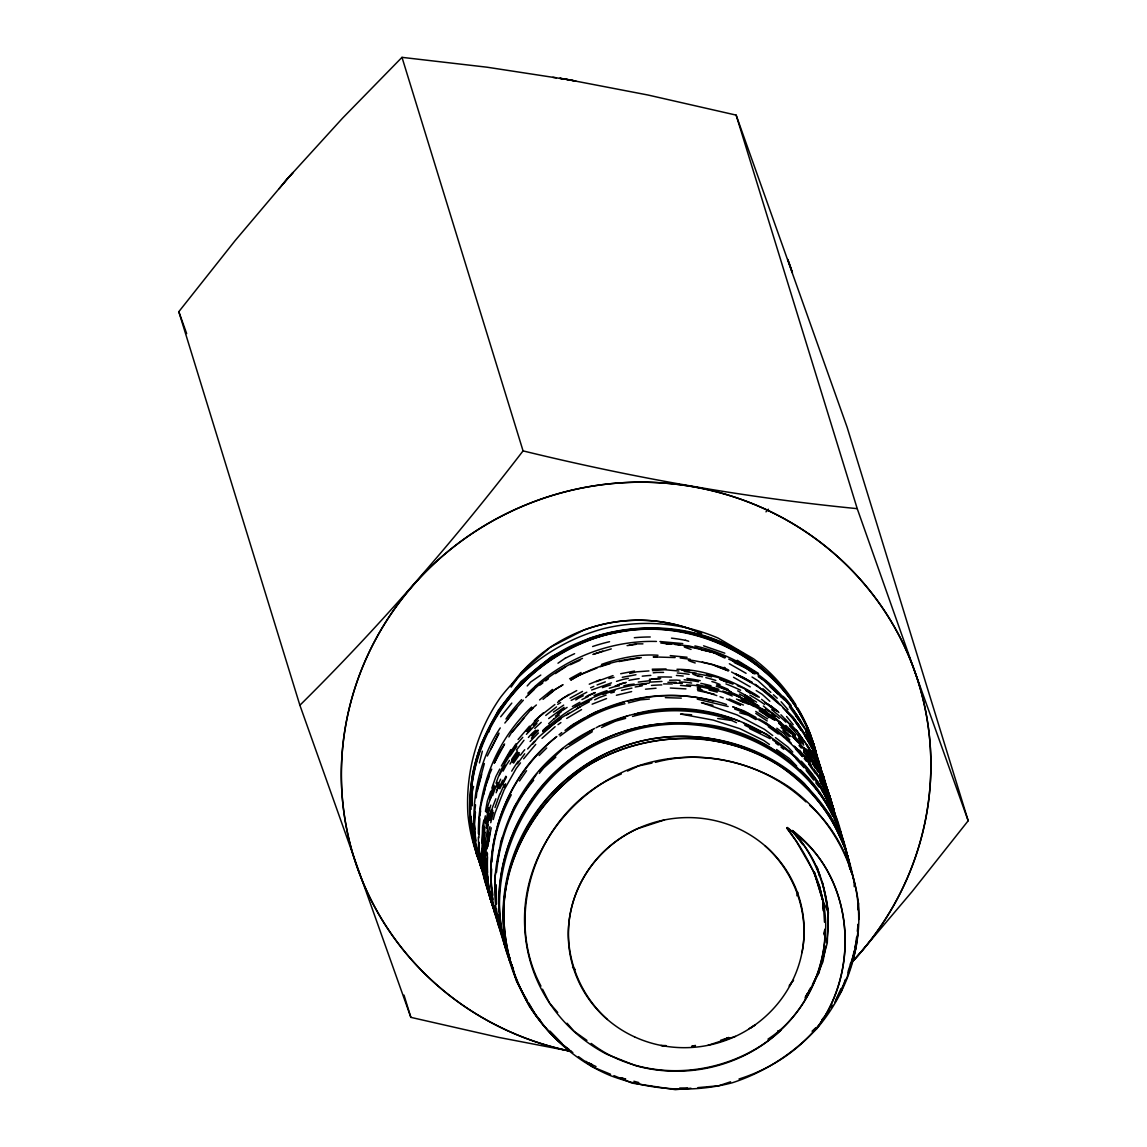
<?xml version="1.0" encoding="UTF-8"?>
<svg xmlns="http://www.w3.org/2000/svg" width="1147" height="1147" viewBox="0 0 1147 1147"><rect width="100%" height="100%" fill="white"/><g stroke="black" fill="none" stroke-linecap="round" stroke-linejoin="round"><path stroke-width="1.5" d="M472.249 823.661L472.234 830.801L475.388 844.206M472.292 805.796L472.335 791.516L473.582 786.469M479.202 842.414L479.174 849.425L484.866 880.91L489.167 892.065M479.245 833.654L479.331 817.868L480.622 811.072M483.69 855.361L486.988 885.556A179.921 174.989 -17 0 0 493.497 908.137M483.79 850.013L484.02 835.733A179.778 174.788 -18.4 0 1 485.081 826.887M487.016 868.853L487.905 879.864M487.446 844.307L488.092 833.525L489.927 826.614M478.385 833.74C477.984 786.67 497.009 739.242 531.649 707.068M847.92 972.871C854.673 957.673 858.142 940.956 857.899 924.324M858.271 908.281L858.386 902.933C852.608 856.623 827.231 814.198 789.265 787.114C750.066 760.848 701.003 750.927 654.822 761.25C579.35 777.996 519.806 850.242 524.824 928.568A154.2 150.917 -10.1 0 0 541.198 988.915A157.555 154.458 -16 0 0 606.892 1054.294L635.682 1065.678A149.956 145.827 -6.8 0 0 759.042 1047.225C798.455 1021.791 825.983 976.642 824.908 929.156M481.941 848.465L481.797 853.827L485.439 880.968L489.023 892.653M482.098 843.102L482.543 827.001L483.833 820.091M858.702 919.464C858.945 877.168 841.798 833.668 809.854 805.452M496.106 884.738L496.579 904.094M496.508 872.365C499.705 839.074 511.877 805.983 533.656 780.304M470.829 816.306L476.492 854.501L482.514 869.44M471.073 809.352C466.929 712.889 553.8 629.875 648.528 628.986C725.822 627.481 803.287 682.823 817.696 760.447M486.83 859.246L487.16 873.096M486.959 855.762L487.074 852.278M487.203 848.78L487.446 841.812A179.921 174.975 -18.5 0 1 488.694 833.095M491.633 868.982L491.131 881.269L492.895 895.248M491.92 861.971C492.981 838.529 500.321 815.374 511.29 794.756M856.465 937.558L855.891 947.952L848.178 971.136M857.999 909.858L858.386 902.933A177.312 172.122 -17.1 0 1 816.349 1029.146C793.28 1053.448 764.404 1072.359 732.474 1082.711C692.186 1093.378 649.718 1090.238 610.792 1075.757C532.954 1043.612 488.393 955.222 508.738 873.527C521.168 831.288 547.406 794.398 583.02 768.547C617.559 746.21 658.435 736.56 699.355 738.654C738.467 742.969 776.06 758.095 804.735 785.494C830.786 812.262 848.149 846.271 854.185 883.147L854.2 886.645M487.504 853.583C485.339 878 490.314 902.933 499.562 925.486M487.977 846.558L489.769 832.607M483.446 843.131L483.245 853.712M479.761 818.514L478.887 837.826M480.034 815.001L480.679 806.226L487.504 778.899L491.733 769.178M475.432 812.162L474.371 824.263L475.073 829.424M477.224 791.416L481.654 774.512M485.009 847.404L484.321 854.357A178.961 173.928 -17 0 0 484.421 859.547M486.887 828.306L488.579 817.997M475.532 804.864C472.277 830.328 476.277 856.737 485.568 880.566M476.234 797.868L476.937 790.871L484.364 763.529M801.968 952.641C809.825 913.586 794.57 872.121 765.049 845.769M855.691 944.784L853.898 955.852L846.887 977.889L841.181 989.546M857.296 931.278L858.099 924.539M824.134 934.92L824.693 931.464M824.005 933.758L824.578 930.289M486.041 837.769L485.324 851.805M488.894 820.306L491.231 809.94M495.805 872.293L494.959 877.441L495.92 896.495M497.497 861.985L500.881 841.382L502.773 836.493M825.84 946.089L822.944 961.774L810.571 989.617L805.466 996.528M826.485 942.605C833.08 901.8 819.517 854.587 787.588 827.561C786.899 827.374 786.742 828.177 787.157 828.593L796.233 841.152L814.098 872.322L822.714 900.452L828.349 912.668L827.288 942.992L819.087 972.355L813.753 982.377M485.439 811.445L487.36 801.079L490.758 791.272M483.848 794.054L485.138 787.258L489.382 776.06M850.744 966.491L854.2 950.748M854.974 947.264L857.655 935.02M485.324 815.875C478.887 847.69 482.4 881.412 494.974 911.335M484.952 821.969L485.755 818.514M490.127 799.531L494.644 786.139M496.465 830.27C490.386 852.637 488.952 876.494 492.895 899.334M497.282 826.858C506.931 791.473 528.323 759.414 556.883 736.474M499.834 847.991C490.83 882.43 494.042 919.693 507.461 952.555M501.081 842.816C513.139 794.039 547.635 751.127 593.013 729.363M479.432 762.941L482.357 751.185M495.002 807.603L499.662 794.341M488.923 732.001L490.328 726.94M796.878 895.75L797.882 892.366M496.192 792.749L497.196 789.38A175.692 170.674 -18 0 1 498.544 786.125M487.332 756.002L498.773 733.937M845.411 979.409L841.554 991.008L835.733 999.811M489.511 797.509L493.769 784.878M491.891 788.003L495.862 776.562L499.791 769.035M498.945 788.075L502.63 780.275M492.507 792.921L488.421 804.205A178.301 173.484 -18.2 0 0 486.428 812.578M496.006 783.258L498.328 776.82L505.038 764.934M494.257 763.257L504.307 744.632M509.741 818.571L514.171 807.173L517.053 802.771M495.891 798.756L492.622 807.087A178.373 173.383 -17.7 0 0 490.271 815.675M499.834 788.749L505.87 776.232M504.264 787.086L505.598 783.774M499.303 774.655L501.97 768.103L516.896 744.002L522.774 737.32M494.572 762.698L498.802 752.977L504.608 743.987M836.65 998.392L840.88 988.814M490.902 748.905L498.888 733.033M504.02 763.314L506.96 757.163L516.05 743.772M839.661 992.614L834.758 1002.363M501.354 766.01L510.773 749.622M500.666 716.775L511.806 703.097M805.839 996.456L807.502 993.445M809.151 990.434L810.814 987.424M812.463 984.413L819.087 972.355M504.852 723.04L516.824 708.229M512.623 762.511L519.462 752.776M510.071 756.016L516.838 746.253M804.993 998.048L809.854 989.517M513.569 763.085L519.362 754.74M517.426 763.859L524.709 753.78M508.881 736.947L511.619 732.331L531.075 709.463L536.395 704.961M519.505 780.978L526.573 770.712M500.25 727.929C481.267 756.59 472.693 791.516 474.012 825.74L475.948 840.909M505.985 719.04L507.892 716.086A187.262 182.645 -29.3 0 1 521.584 699.656M507.605 719.527L511.476 713.534L523.347 700.215M512.351 732.015L523.806 718.323M789.308 986.305L793.05 980.556M518.96 799.832L536.81 773.838M828.951 1010.077C809.567 1043.512 775.515 1067.585 739.012 1079.012M509.469 760.447L506.487 764.877A179.778 174.788 -18.4 0 0 503.074 771.142M516.437 750.124L523.993 740.274M511.089 687.153L522.114 671.64L550.345 647.252L583.694 630.104A153.684 149.182 -17.1 0 1 700.416 632.958M518.071 739.5L529.513 726.151M821.696 1020.17L823.704 1017.432M830.729 1007.84L832.751 1005.102M520.494 762.884L516.322 768.289L504.02 790.097L495.088 812.908A177.398 172.867 -18.3 0 0 493.267 819.503M523.62 758.841L535.721 744.389M571.392 1051.369L499.017 1037.447L410.855 1017.36L299.883 705.247L178.817 311.697L235.078 240.669L288.313 177.742A295.424 286.764 -17.1 0 1 293.059 172.494A295.51 286.865 -17.1 0 0 282.578 184.481M575.694 81.107A295.424 286.764 -17.1 0 0 566.976 79.473L487.016 67.2L401.995 57.35L523.061 450.886C454.284 540.409 380.187 625.846 299.883 705.247M559.937 78.311A295.424 286.764 -17.1 0 1 566.991 79.444L647.983 95.015L736.145 115.116L847.117 427.229L968.183 820.765L911.922 891.793L858.687 954.72A295.424 286.764 -17.1 0 1 852.723 961.272A295.51 286.865 -17.1 0 0 795.889 525.512A295.51 286.865 -17.1 0 0 364.646 662.149A295.51 286.865 -17.1 0 0 569.557 1051.025M526.416 734.324L536.954 723.37M526.057 731.356L538.789 717.119L554.876 704.53M530.115 741.492L538.445 732.919M789.294 985.359L793.595 980.083M539.291 773.408L543.793 767.888L555.822 757.163M531.405 738.224L534.66 734.252A178.731 173.541 -18.3 0 1 538.33 730.639M539.104 755.515L546.718 747.987M532.681 744.188L538.359 737.335L559.908 718.725L569.055 713.147M528.193 695.254L534.402 689.261M527.477 731.987L531.004 727.972M533.355 725.305L538.459 720.345M530.946 710.294L533.326 707.613M525.713 697.562C541.441 680.644 561.256 667.368 582.475 658.392M527.204 685.935L530.76 681.978L540.796 675.067M534.731 728.417L541.198 722.366M765.995 511.849L768.404 509.211M850.242 963.996L858.687 954.72A295.424 286.764 -17.1 0 0 914.761 671.497L857.225 508.651L736.145 115.116M542.732 731.657C571.206 703.885 609.544 686.365 649.188 683.139M534.344 721.105L543.406 712.832M401.995 57.35L342.58 118.141L288.313 177.742A295.424 286.764 -17.1 0 0 279.165 188.681M539.291 771.343L563.363 748.202M541.986 738.324L555.119 726.725M812.076 1031.21L815.832 1027.726M548.639 723.7L553.729 719.097M539.577 699.942L552.481 689.462M545.757 715.456L556.539 706.91M535.749 730.123L531.864 733.593A177.47 172.451 -18.5 0 0 528.394 737.464M548.667 718.538L564.052 707.384M560.066 736.044C579.249 721.277 601.157 709.061 624.943 703.742M543.047 699.355L553.7 690.365L562.517 685.074M553.456 712.101L563.679 705.104M535.276 732.331L537.972 730.066M558.245 713.133L567.091 707.412M547.606 695.756L555.392 689.29L563.062 684.702M556.281 736.991C494.844 784.19 473.94 873.67 505.411 943.952M559.019 734.783L561.772 732.575M535.362 686.092C568.353 656.787 612.312 640.255 656.471 641.445M557.557 702.437L562.919 698.236L576.74 690.58M558.876 701.018L569.141 694.365M539.993 685.089L542.803 682.995M545.599 680.902L548.395 678.809M555.392 673.59L565.6 666.894M564.998 730.424L573.099 724.359L584.999 717.85M755.041 1025.174L749.163 1028.572M750.755 1027.956L754.884 1024.931M558.001 724.66L560.897 722.581M566.675 718.423L581.543 709.62M549.499 724.99L546.603 727.026A177.455 172.437 -18.5 0 0 542.746 730.567M551.033 725.922L561.084 718.911M566.833 714.896L580.368 706.796M557.987 663.21L565.156 658.263M767.945 1039.153C805.309 1014.995 825.31 969.459 825.725 925.744C825.482 889.427 808.549 856.365 786.942 828.105C852.967 869.039 862.931 968.14 816.277 1029.06C861.34 968.842 853.597 876.953 792.419 830.457C812.879 853.382 824.937 882.301 828.349 912.668L822.614 882.86M569.256 744.317L594.605 728.431M567.679 728.689C609.028 698.824 664.142 687.368 713.506 701.204M565.17 748.819L592.311 731.714M570.03 698.179L582.504 691.426M575.751 699.928L578.662 698.064A177.455 172.107 -18.6 0 1 583.307 695.756M571.177 700.387L586.82 692.215M569.6 678.823L581.056 672.529M576.669 708.516L589.271 701.821M557.743 704.344L560.639 702.595M571.335 679.798L578.69 675.382L596.956 668.041M570.733 680.114C591.995 667.282 616.642 659.726 641.331 657.69M564.754 708.545L560.266 711.083A175.692 170.674 -18 0 0 557.471 713.033M587.221 695.856L595.121 692.516M585.5 697.061L595.092 692.774M587.967 716.215L595.393 712.158L624.226 702.021M596.11 727.728L599.221 726.094M592.139 704.186L606.534 698.566M589.243 684.186L600.483 679.583M594.662 699.828L599.422 697.505A177.312 171.878 -18.7 0 1 606.118 695.082M621.273 774.024C541.742 805.581 500.035 909.901 540.968 986.133M627.538 771.085L638.506 765.938L651.998 763.07M570.403 664.701L580.024 660.299M592.856 654.435L602.863 651.08M596.139 681.705L613.028 675.612M601.515 727.513L615.337 721.219L625.631 718.366M591.637 690.021L611.466 682.866M575.479 706.638L591.737 699.369M603.121 694.279L614.978 690.508M590.605 687.827L593.845 686.379M597.071 684.945L605.329 681.877M728.789 1037.619L720.603 1040.286M600.268 666.708L610.39 663.525M602.792 725.162L629.173 715.384M601.544 664.414C619.495 658.02 638.879 653.905 658.005 655.252M594.218 654.048L611.294 648.887M615.05 685.992L621.703 683.727A177.312 171.95 -18.3 0 1 625.101 682.967M618.018 684.802L622.936 683.153A179.047 173.713 -18.1 0 1 626.305 682.408M616.383 695.268L631.624 691.584M730.582 1081.822L718.782 1085.75L697.921 1087.628M664.471 819.933L637.001 828.88A118.213 114.757 -17.1 0 0 570.432 912.625C562.675 951.695 577.844 993.144 607.394 1019.497M707.957 1045.333L735.442 1036.386M616.527 681.361L623.265 679.354A179.147 173.742 -19 0 1 628.398 678.321M620.699 673.733L634.52 671.038M632.513 716.459C664.844 707.398 700.043 709.448 731.714 720.158M622.276 677.318L635.968 674.737M628.398 702.882L640.499 699.856L649.374 699.068M610.792 692.974L614.276 692.114M635.166 687.01L642.205 685.849M608.842 678.565L614.046 677.303M629.646 673.518L636.571 671.841L648.944 670.923M618.936 661.561L639.481 657.905M639.452 684.945L646.363 684.056M627.552 701.261C659.869 692.774 694.81 693.835 726.467 704.502M628.871 645.374L635.796 643.854L642.937 643.854M655.381 762.354C707.742 747.973 766.856 764.805 805.925 801.896M627.079 645.632L635.897 644.37M619.409 685.763L614.262 686.766A178.731 173.541 -18.3 0 0 609.286 688.3M638.262 682.078L650.363 680.63M777.695 1030.909L780.849 1030.321C730.539 1076.89 646.65 1085.736 591.192 1043.412M634.363 714.452C668.816 705.864 705.821 708.43 738.883 721.076M645.489 689.204L656.041 688.229M637.56 713.248C725.664 690.738 825.811 750.898 842.945 841.052M661.002 723.771C627.452 727.212 594.82 739.729 568.267 760.647L566.704 761.895C506.372 809.395 480.005 897.958 513.397 968.67M628.957 684.702L634.162 684.056M649.775 682.135L661.948 681.447M653.231 672.845L656.686 672.457A176.595 171.104 -19.3 0 1 663.554 672.4M652.213 669.203L666.077 668.945M687.483 1087.944L679.698 1088.044M676.959 669.26C705.047 669.418 732.374 680.486 756.16 694.881L759.4 697.261M663.525 683.927L672.371 683.956M690.967 1088.245L675.311 1089.65L632.097 1083.126L613.903 1075.628M665.346 697.648L681.318 698.136M653.202 656.901L675.139 657.575M652.471 670.665L664.83 669.748L678.881 671.024M653.761 657.045L657.303 656.858M673.748 683.325L678.881 683.196A177.756 172.351 -18.3 0 1 682.293 683.497M669.576 680.228L676.572 680.099A175.921 170.631 -18 0 1 680.056 680.372M670.307 688.028L685.949 688.903M666.092 643.883L675.01 643.897L680.228 645.073M662.321 1045.863L665.776 1045.863M667.884 682.264L676.2 682.322M660.83 1045.476L666.02 1045.591M659.955 641.531L682.766 643.596M670.249 655.611L687.096 657.26M679.44 681.992L684.673 682.15A176.222 170.903 -18.2 0 1 691.627 683.053M686.508 684.888L695.326 685.462L722.639 691.885L732.273 695.985M681.318 670.02L689.791 670.622M680.171 657.962L690.279 659.281M684.157 671.497L696.344 673.174M660.83 643.051L671.396 644.127M674.909 644.485L689.003 645.904L716.072 653.202L725.535 657.604M857.225 508.651C744.575 497.626 632.986 477.74 523.061 450.886M691.655 714.753L680.572 714.036L713.305 720.115L740.001 728.746L763.802 740.489L769.465 744.489M717.707 718.495L731.614 720.488L736.489 722.682M697.734 690.637L714.38 694.236M699.025 723.757C771.142 729.306 834.084 786.842 847.805 857.598M650.292 1085.65L651.525 1085.865M696.846 684.501L716.201 688.989M697.29 699.154L728.144 706.495M701.132 649.775L713.319 652.514L724.574 657.934M702.222 662.063L712.459 664.443L728.359 670.737M620.255 1077.879L625.473 1079.141M706.452 674.651L718.122 677.49L730.897 682.866M714.796 665.676L727.843 670.737M620.742 1077.721L625.674 1079.04M633.875 1081.248L638.807 1082.567M711.513 676.974C707.742 675.311 680.515 670.493 699.398 676.572M719.943 679.296L733.005 684.157M702.122 689.849L697.304 689.089L716.803 695.598M738.926 700.186L748.604 704.258M712.975 705.276L701.462 702.638L737.062 714.896L764.476 729.334L772.734 735.557M739.743 712.803L748.116 715.155L755.873 719.599M694.91 645.919C738.209 655.582 778.168 682.451 800.477 721.205M733.076 706.982L748.547 713.721M685.419 640.241L688.716 641.259M703.57 645.818L724.818 653.173M722.739 691.039L732.546 694.121M729.134 698.953L743.399 705.032M720.029 696.745L723.241 697.892M726.467 699.039L740.503 705.348M732.847 706.824L744.002 710.896L755.916 717.362M691.053 649.431C664.414 640.886 724.589 653.532 724.66 657.016M729.349 663.74L746.08 673.318M695.211 662.98C668.586 654.435 728.761 667.081 728.832 670.565M733.521 677.275L750.253 686.867M737.693 690.867L751.443 698.595M744.819 725.262L760.547 732.847M734.668 709.047C760.733 718.151 784.577 734.424 802.011 755.859M731.542 671.999L757.952 686.422L780.591 705.305M724.173 667.353L725.019 667.697M610.591 1074.266L592.397 1066.767L578.432 1056.602M720.072 684.544L715.155 682.494A179.147 173.742 -19 0 0 711.871 681.562M744.647 694.81L756.604 702.107M737.292 685.562L743.686 688.257L755.601 695.641M727.987 689.247L719.8 685.806A177.455 172.107 -18.6 0 0 716.574 684.831M739.457 694.078L753.464 701.52M741.894 700.071L754.196 706.523M735.858 674.221L743.873 677.705L751.142 682.422M720.201 679.354L726.639 682.15M749.521 728.531L770.153 738.682M728.689 659.081L741.306 664.945L754.181 673.805M587.938 1062.767L596.024 1066.538M732.56 660.744L745.206 666.694L755.256 673.834M735.155 673.547L752.246 682.293M745.65 690.107L757.866 696.889M743.557 723.284L766.899 734.324L770.956 737.449M731.37 691.999L725.162 689.032A179.047 173.713 -18.1 0 0 721.922 687.928M749.98 700.917L758.927 705.95M734.238 662.565L748.719 669.518L752.891 672.888M588.898 1062.968L592.067 1064.502M755.744 711.427L767.515 718.882M755.744 713.377L767.185 720.961M758.884 718.983L766.325 723.026L786.541 738.353L791.244 743.184M765.508 723.198L777.652 730.926L784.046 736.761M737.263 660.299L758.511 673.418M762.583 712.273L774.411 720.001M768.304 726.725L778.254 734.008M772.605 739.872C807.316 761.966 833.095 798.183 841.669 838.529M585.83 1061.305L587.321 1062.208M761.551 699.34L776.863 711.341M752.031 677.017L757.995 680.73L770.827 692.401M756.203 690.566L762.153 694.279L769.866 701.29M763.357 706.007L771.472 712.531M765.393 709.018L769.866 711.828A177.455 171.921 -17 0 1 775.358 716.158M745.951 690.537L750.367 693.347M765.092 702.681L774.669 710.079M761.536 711.183L765.938 713.979M755.5 685.246C779.401 699.914 798.685 722.051 811.058 747.17M749.378 700.1L758.282 706.079M771.63 715.054L781.121 723.011M772.533 712.961L779.286 718.409M758.468 676.759L764.174 680.687L777.938 693.863M758.124 675.87L768.175 682.995L781.422 696.444M755.113 684.329L757.995 686.365M763.73 690.437L772.347 696.544L778.369 702.667M767.917 704.029L777.938 711.312M776.548 749.507L789.294 758.525L796.692 766.038M586.92 1040.386L574.073 1031.296L567.062 1023.224M568.955 1049.333C552.883 1037.949 540.194 1022.421 529.297 1006.177L516.494 981.115L507.791 953.601C490.644 884.48 521.383 808.549 580.167 768.992C646.263 720.244 745.177 727.069 804.52 783.645L830.055 815.617L845.941 849.956L849.898 868.351M572.84 1052.545C524.537 1018.823 499.834 957.544 504.365 899.52C510.415 844.092 543.076 794.125 589.959 764.389C646.492 730.524 720.087 729.564 776.705 763.744C813.682 788.677 843.862 826.801 851.103 871.591M762.87 688.716L769.006 694.265M562.259 1043.741L549.972 1031.081M770.856 705.835L778.928 712.574M779.473 721.42L785.853 727.055M776.806 728.216L783.673 733.392L789.81 739.844M775.472 737.621L787.846 746.955L792.749 752.117M782.885 730.596L789.279 736.632M780.447 744.718L783.157 746.797M788.591 750.955L797.667 758.87M775.601 742.912L778.326 745.034M781.05 747.156L783.774 749.263M796.032 758.784L804.09 767.744M768.375 714.552L762.884 710.251A176.222 170.903 -18.2 0 0 753.995 704.76M772.476 717.778L775.214 719.915M779.329 723.14L789.509 732.56M768.992 717.678L764.992 714.466A177.312 171.878 -18.7 0 0 759.199 710.868M781.021 727.313L791.1 736.532M572.525 967.294L575.307 969.53M769.565 686.35L781.465 697.046M764.619 710.337L767.286 712.545M786.025 728.001L790.914 732.861M780.921 714.796L790.541 724.861M768.791 715.843L772.763 719.298M792.634 736.56L797.294 741.665M795.488 748.962L802.47 756.633M785.007 719.269L795.516 730.553M773.393 694.738L777.25 698.251M781.093 701.749L788.018 709.663M786.555 716.474L793.208 724.675M789.451 728.89L795.344 735.327M781.279 724.273L773.795 717.448A170.846 164.035 -24.7 0 0 732.575 694.064M785.007 727.671L792.477 734.496L800.592 744.174M786.613 739.098L789.165 741.435M794.283 746.109L804.95 756.905L811.603 766.841M783.1 696.344L785.681 698.752A177.168 172.193 -16.2 0 1 791.172 705.577M785.738 709.921L793.237 717.233L808.606 739.801L820.349 766.296L823.331 777.437M780.433 696.258L784.19 699.856M793.738 735.456L800.792 743.328M785.035 700.114C803.015 719.829 814.972 744.647 821.008 770.555M786.785 711.226C812.176 736.173 822.456 771.286 831.575 804.606M789.767 723.585L796.993 730.911L804.018 740.919M800.391 769.795C824.98 792.706 839.848 824.249 847.447 856.623M798.584 738.281L803.732 745.091M794.785 746.812L804.205 756.49L813.008 768.863M799.602 750.181L811.187 765.092M801.323 761.164C819.546 780.204 832.708 804.291 839.375 829.768M782.914 707.785L793.423 718.925L801.05 730.352M803.703 752.303L810.642 762.081M794.211 737.693L796.563 740.259M800.09 744.102L803.617 747.944A178.516 173.039 -17.2 0 1 809.739 756.418M540.538 1020.529L535.821 1015.253L528.738 1003.052M804.033 747.486L808.018 753.006M799.058 745.536L801.323 748.102M803.603 750.668L809.71 758.941M557.7 1012.457L549.513 1003.037L542.531 989.201M805.724 768.39L808.033 771.114M810.327 773.824L818.385 783.344L834.916 814.743L840.536 835.245M800.549 736.761L804.993 742.052L811.947 754.525M806.484 751.443L808.707 754.095A178.803 173.355 -17 0 1 815.216 764.346M796.161 730.022L802.126 738.238M792.577 736.116L795.86 740.116M806.814 753.464L817.811 770.827M804.19 758.525L806.37 761.192M808.563 763.859L815.503 773.652M798.728 734.567L807.273 745.278L812.176 754.267M806.226 770.483L813.682 780.06M815.818 782.784L819.015 786.899M822.213 791L824.335 793.738L830.557 808.348M795.617 715.499L804.621 728.589M789.394 706.738L802.441 724.904M794.384 833.453L802.828 844.679M811.359 759.271L813.309 762.009M813.352 764.174L819.374 772.619L821.266 777.494M814.972 771.616L818.886 777.107L830.199 799.789L837.353 822.413M819.532 780.548L823.546 786.182L826.084 792.677M803.287 742.998L797.437 734.754A176.652 171.003 -18.3 0 0 789.48 725.836M808.162 749.866L812.076 755.371L823.317 777.68M807.029 745.192L811.029 750.912L817.281 763.687M797.222 722.882L799.273 725.822M806.427 736.116L811.359 745.335M815.804 764.719L819.087 770.87M811.761 759.257L816.75 766.497A177.326 171.864 -16.5 0 1 819.245 771.114M814.055 769.264L818.829 776.218L830.786 801.05L838.127 826.299M806.857 745.177L814.255 756.289L823.79 776.863L831.145 803.474M804.879 736.059L810.599 744.618L823.446 775.73L824.722 782.469M815.388 772.533L822.041 782.469L827.13 793.996M816.506 765.336L820.506 773.021M819.689 776.419L822.399 780.72L833.783 809.495L835.762 819.761M812.406 763.343L815.101 767.759M819.603 775.1L822.299 779.516L833.826 811.875M820.392 775.272L823.818 781.222L833.138 806.843L834.615 815.245M820.678 782.598L826.7 793.021L830.987 804.262M526.975 999.998C471.073 910.446 519.749 786.34 616.254 749.235C712.273 709.075 833.826 765.924 851.031 871.691M821.653 776.677L826.012 787.76M814.284 763.386L818.04 769.938M482.672 870.745L480.923 867.662L476.191 847.547M816.291 762.325L820.635 770.124L830.442 801.395M813.811 757.264L820.363 769.25L829.095 795.201M805.653 730.969L813.653 746.138L822.6 775.458M812.664 750.21L816.664 757.809L822.141 774.096M805.165 728.531L817.295 756.576L820.879 771.358M818.485 772.246L814.528 764.619A178.186 172.695 -17.7 0 0 806.857 753.221M821.639 778.354L825.596 785.982L833.482 808.807L834.787 815.603M513.627 970.405C472.593 881.34 524.982 766.626 617.387 735.801C709.936 698.122 827.632 755.084 846.787 855.031M507.763 952.053L496.78 913.829L496.522 908.625M832.622 816.105C793.194 730.037 679.411 699.57 597.616 742.281C527.663 777.451 484.177 861.583 503.992 938.49M834.227 819.259L839.876 830.313L842.113 838.873M511.834 964.971L509.526 960.311L504.852 941.845M818.829 766.884L822.729 774.856L827.948 792.806M510.128 958.362L507.06 952.067L499.189 925.099L497.884 914.589M497.569 919.091L494.687 912.754L491.102 897.427M498.042 921.442L489.683 893.642L488.421 883.376M495.834 913.485L492.264 905.485L485.367 878.287L484.464 867.749M823.059 781.394L829.525 796.118L832.736 808.606M805.997 731.743L808.764 738.037M810.14 741.191L814.972 752.217M816.363 755.371L819.116 761.68L820.865 771.931M501.956 933.328L498.544 925.5L495.533 911.535M481.496 866.774C464.621 827.976 466.729 782.842 481.396 743.672L498.328 710.251L520.996 681.59L551.377 656.729L589.4 638.306C638.521 621.488 695.068 624.427 739.944 651.639C777.121 675.096 807.947 712.215 816.549 756.059M491.203 899.492C483.045 879.778 478.944 858.558 478.313 837.281M835.389 819.704L840.909 832.679L842.013 839.661M488.55 891.42L490.615 896.28M482.357 869.498C469.309 839.59 467.861 805.94 472.593 773.981C483.561 719.384 520.351 672.285 569.586 646.679C619.079 622.95 678.02 622.061 727.872 645.259C771.257 667.798 805.251 707.656 816.893 755.558M483.647 873.627L479.747 863.849L478.113 851.805M828.621 799.172L830.514 804.047M833.052 810.542L837.496 821.912L838.256 827.216M815.101 754.984L817.596 761.407M819.46 766.225L823.818 777.465M813.667 754.081L818.643 766.927M826.127 786.211L827.991 791.029M828.435 794.971L832.679 808.062M497.067 916.768L491.389 902.13L489.712 893.542M479.776 861.741C443.631 762.784 515.06 650.894 616.828 632.542C702.193 614.677 797.882 669.475 816.463 756.447M832.206 807.459L836.478 818.7M829.553 800.348L836.493 819.546M826.141 788.061L831.704 804.922M497.311 917.084L489.998 897.528L487.79 885.584M819.23 885.283L814.37 872.207L822.815 900.596L819.23 885.283L823.231 901.399L824.492 922.217M968.183 820.765L914.79 671.497A295.424 286.764 -17.1 0 0 692.229 486.586A295.424 286.764 -17.1 0 0 413.522 584.884A295.424 286.764 -17.1 0 0 357.477 868.078A295.424 286.764 -17.1 0 0 569.658 1051.053M178.817 311.697L186.66 333.591M816.635 866.3L820.205 876.365M823.231 777.351L824.879 782.24M828.65 795.903L831.303 804.033M483.389 873.168L478.528 858.114L476.449 844.45M490.041 895.993L493.626 907.664M404.002 995.109L410.855 1017.36M490.271 895.535L486.858 880.208M491.762 900.596L496.708 917.414M840.35 833.138L842.801 841.554M828.894 796.075L830.313 800.964M824.234 780.863L825.654 785.752M502.515 936.325L494.214 905.743M817.438 868.05L819.603 876.308M847.002 857.741L847.891 861.168M482.744 869.254L480.278 853.626M485.31 879.534L487.862 889.8M488.722 887.219L487.131 880.409A177.455 172.437 -18.5 0 1 486.701 876.91M493.511 905.585L496.895 917.686L494.214 911.177L487.676 885.799A178.373 173.383 -17.7 0 1 485.855 871.863M847.662 855.676L851.045 871.892M847.776 856.207L847.948 857.038M847.504 858.372L848.579 863.376M836.823 820.377L838.185 827.087M488.364 886.66L485.683 872.91L485.568 865.885M486.228 877.068L484.651 868.537A177.47 172.451 -18.5 0 1 484.364 865.096M848.063 859.074L848.608 862.014M848.264 858.616L849.884 869.268M487.575 876.523L487.991 879.95M485.052 859.289L484.464 852.307A177.298 172.265 -18.3 0 1 484.593 847.074M486.113 871.491L486.414 874.975M822.973 903.908L823.503 910.79M822.915 902.345L823.446 911.076M559.98 78.326A295.51 286.865 -17.1 0 1 575.694 81.079M787.717 259.394A295.51 286.865 -17.1 0 1 792.391 272.785A295.424 286.764 -17.1 0 0 787.76 259.466M552.825 77.336A295.424 286.764 -17.1 0 1 556.395 77.795M501.712 931.966A177.398 172.867 -18.3 0 1 489.468 890.301M487.604 872.509A177.398 172.867 -18.3 0 1 487.532 856.838M488.894 841.324A177.398 172.867 -18.3 0 1 491.246 827.819M492.995 906.646A178.33 173.541 -16.9 0 1 488.206 891.577A178.301 173.484 -18.2 0 1 485.539 879.692M484.923 876.251A178.301 173.484 -18.2 0 1 482.858 857.253M482.672 852.063A178.301 173.484 -18.2 0 1 484.091 826.184M478.328 858.472A177.369 171.806 -17.8 0 1 467.904 814.27C465.438 772.705 476.607 731.413 500.594 697.276C526.416 663.855 562.589 639.911 603.279 628.714A178.072 172.953 -15.8 0 1 718.18 638.119L753.565 658.808A177.154 172.179 -17.3 0 1 795.918 704.946M497.253 918.532A178.961 173.928 -17 0 1 490.472 898.904M489.583 895.549A178.961 173.928 -17 0 1 486.428 880.323M485.683 875.161A178.961 173.928 -17 0 1 485.281 871.691M509.999 764.06A175.692 170.674 -18 0 1 514.817 756.619M531.649 735.7A175.692 170.674 -18 0 1 536.524 730.711M565.184 658.335A177.111 171.649 -14.3 0 1 574.604 653.675M592.612 646.521A177.111 171.649 -14.3 0 1 609.559 641.703M634.32 637.718A177.111 171.649 -14.3 0 1 650.263 636.972M671.482 638.148A177.111 171.649 -14.3 0 1 685.404 640.313M652.055 678.881A179.047 173.713 -18.1 0 1 660.658 678.508M688.329 680.099A179.047 173.713 -18.1 0 1 698.523 681.762M820.191 765.823A177.168 172.193 -16.2 0 1 821.41 770.999M806.241 729.334A177.168 172.193 -16.2 0 1 813.596 745.421M833.037 806.914A177.427 171.907 -16.2 0 1 835.274 815.345M813.495 743.356A177.154 172.179 -17.3 0 1 817.123 756.92M797.739 707.957A177.154 172.179 -17.3 0 1 810.628 734.94M621.488 690.451A177.312 171.878 -18.7 0 1 631.925 688.128M651.482 685.447A177.312 171.878 -18.7 0 1 661.819 684.902M680.472 685.39A177.312 171.878 -18.7 0 1 690.58 686.48M697.319 687.512A177.312 171.878 -18.7 0 1 700.674 688.143M708.975 689.964A177.312 171.878 -18.7 0 1 717.19 692.171M736.446 699.111A177.312 171.878 -18.7 0 1 744.202 702.638M504.379 784.534A175.921 170.989 -19 0 0 501.526 790.641A179.921 174.975 -18.5 0 0 500.092 793.925M511.705 771.157A175.921 170.989 -19 0 1 518.229 761.192M527.649 748.977A175.921 170.989 -19 0 1 534.531 741.277M545.771 730.424A175.921 170.989 -19 0 1 551.047 725.936M642.234 676.185A179.147 173.742 -19 0 1 650.836 675.397M676.415 675.44A179.147 173.742 -19 0 1 683.211 676.056M490.758 822.686A179.921 174.975 -18.5 0 1 493.468 812.42M485.625 823.36A179.778 174.788 -18.4 0 1 488.98 807.66M492.579 795.703A179.778 174.788 -18.4 0 1 497.712 782.412M495.92 914.403A179.921 174.989 -17 0 1 494.07 909.7M818.829 769.623A177.455 171.921 -17 0 1 833.009 808.09M785.838 725.434A177.455 171.921 -17 0 1 795.459 735.471M806.255 749.048A177.455 171.921 -17 0 1 812.004 757.637M602.433 687.655A177.455 172.107 -18.6 0 1 610.605 684.945M629 680.343A177.455 172.107 -18.6 0 1 639.151 678.651M657.962 677.06A177.455 172.107 -18.6 0 1 671.583 677.117M686.867 678.422A177.455 172.107 -18.6 0 1 700.215 680.644M483.962 849.497A177.47 172.451 -18.5 0 1 485.181 832.249M486.156 825.381A177.47 172.451 -18.5 0 1 486.758 821.955M487.418 818.542A177.47 172.451 -18.5 0 1 490.758 805.122M497.095 787.129A177.47 172.451 -18.5 0 1 500.622 779.229M511.591 759.529A177.47 172.451 -18.5 0 1 517.469 750.97M824.478 782.225A177.326 171.864 -16.5 0 1 831.962 803.646M649.36 679.296A177.312 171.95 -18.3 0 1 659.783 678.737M684.128 679.755A177.312 171.95 -18.3 0 1 690.967 680.644M716.244 686.322A177.312 171.95 -18.3 0 1 729.191 690.795M744.833 697.777A177.312 171.95 -18.3 0 1 749.349 700.143M822.456 778.168A178.803 173.355 -17 0 1 826.557 787.702M829.539 795.875A178.803 173.355 -17 0 1 833.812 810.915M700.846 683.354A175.921 170.631 -18 0 1 711.011 685.748M730.911 692.344A175.921 170.631 -18 0 1 740.46 696.501M761.737 708.416A175.921 170.631 -18 0 1 764.605 710.337M486.543 827.862A177.298 172.265 -18.3 0 1 489.31 814.155M496.837 790.742A177.298 172.265 -18.3 0 1 499.576 784.304M512.179 761.135A177.298 172.265 -18.3 0 1 518.143 752.475M532.868 734.897A177.298 172.265 -18.3 0 1 535.319 732.374M555.449 716.101A178.731 173.541 -18.3 0 1 561.055 712.058M581.93 699.598A178.731 173.541 -18.3 0 1 588.167 696.559M740.604 690.25A176.652 171.003 -18.3 0 0 735.815 688.014A176.595 171.104 -19.3 0 0 725.965 683.927M749.966 695.154A176.652 171.003 -18.3 0 1 764.705 704.487M771.673 709.678A176.652 171.003 -18.3 0 1 785.881 722.18M812.621 760.791A178.516 173.039 -17.2 0 1 821.926 777.508M825.525 785.466A178.516 173.039 -17.2 0 1 834.199 811.99M705.391 685.648A176.222 170.903 -18.2 0 1 718.882 689.304M728.804 692.745A176.222 170.903 -18.2 0 1 744.761 699.77M553.743 719.112A178.402 173.197 -18.5 0 1 559.292 714.997M572.367 706.509A178.402 173.197 -18.5 0 1 579.923 702.279M594.06 695.555A178.402 173.197 -18.5 0 1 607.064 690.623M623.853 685.82A178.402 173.197 -18.5 0 1 628.957 684.702M677.303 672.974A176.595 171.104 -19.3 0 1 689.161 674.336M697.519 675.784A176.595 171.104 -19.3 0 1 702.509 676.845M705.806 677.633A176.595 171.104 -19.3 0 1 715.828 680.429M485.382 864.838A178.373 173.383 -17.7 0 1 485.482 847.217M486.414 836.636A178.373 173.383 -17.7 0 1 488.335 824.378M774.727 720.029A178.186 172.695 -17.7 0 0 765.02 712.932A177.756 172.351 -18.3 0 0 741.048 699.369M778.727 723.27A178.186 172.695 -17.7 0 1 786.412 730.094M793.695 737.392A178.186 172.695 -17.7 0 1 804.793 750.468M711.054 688.558A177.756 172.351 -18.3 0 1 717.75 690.451M485.783 853.97A177.455 172.437 -18.5 0 1 486.572 841.626M490.07 820.492A177.455 172.437 -18.5 0 1 492.737 810.312M502.572 784.734A177.455 172.437 -18.5 0 1 506.458 777.093M520.466 755.17A177.455 172.437 -18.5 0 1 524.724 749.708M527.835 693.232A187.262 182.645 -29.3 0 1 535.42 686.164M661.002 723.857A186.674 180.108 -28 0 1 699.01 723.829M599.264 726.194A187.291 181.484 -29.4 0 1 627.753 715.8M629.388 715.355A187.291 181.484 -29.4 0 1 637.589 713.348M511.748 684.415A153.669 149.167 -17.1 0 1 701.692 633.56M728.775 1037.576L724.058 1039.641L728.718 1037.519M695.412 1045.534L692.028 1046.179L695.412 1045.534M796.348 835.719L794.283 832.894L796.348 835.719M634.578 1036.888A118.198 114.743 -17.1 0 0 803.832 922.632A118.198 114.743 -17.1 0 0 620.24 838.371A118.198 114.743 -17.1 0 0 634.578 1036.888"/></g></svg>
